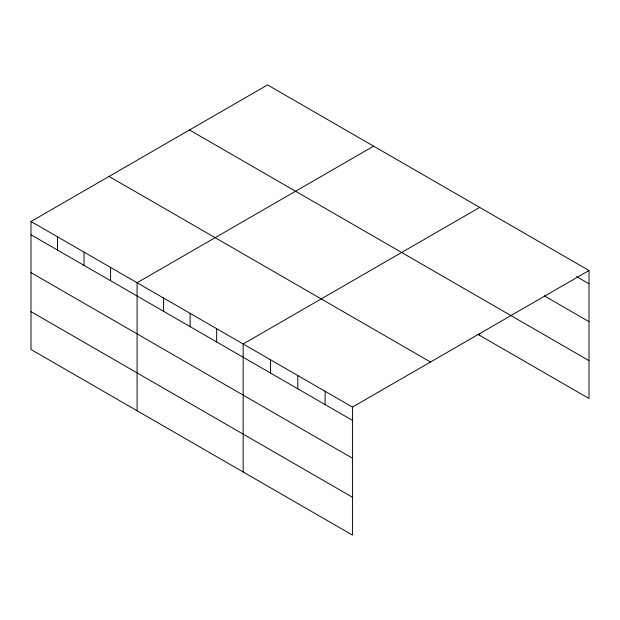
<?xml version="1.0" encoding="UTF-8"?>
<svg xmlns="http://www.w3.org/2000/svg" width="620" height="620" viewBox="0 0 620 620"><rect width="100%" height="100%" fill="white"/><g stroke="black" fill="none" stroke-linecap="round" stroke-linejoin="round"><path stroke-width="0.93" d="M478.051 334.451L589 398.505L589 270.514L267.553 84.924L31 221.495L31 349.486L352.447 535.076L352.447 407.084L31 221.495M373.628 146.165L137.082 282.743L137.082 410.735M479.71 207.413L243.156 343.984L243.156 471.975M352.447 407.084L589 270.514M576.577 276.621L589 283.79M544.29 295.833L589 321.648M189.488 129.991L589 360.646M109.058 176.429L430.512 362.018M31 234.771L352.447 420.36M31 272.63L352.447 458.219M31 311.635L352.447 497.217M479.71 333.513L479.71 335.404M325.128 391.305L325.128 404.581M297.801 375.534L297.801 388.81M270.483 359.755L270.483 373.038M216.636 328.67L216.636 341.946M190.115 313.363L190.115 326.639M163.595 298.05L163.595 311.325M110.561 267.429L110.561 280.705M84.041 252.115L84.041 265.391M57.52 236.809L57.52 250.085"/></g></svg>
